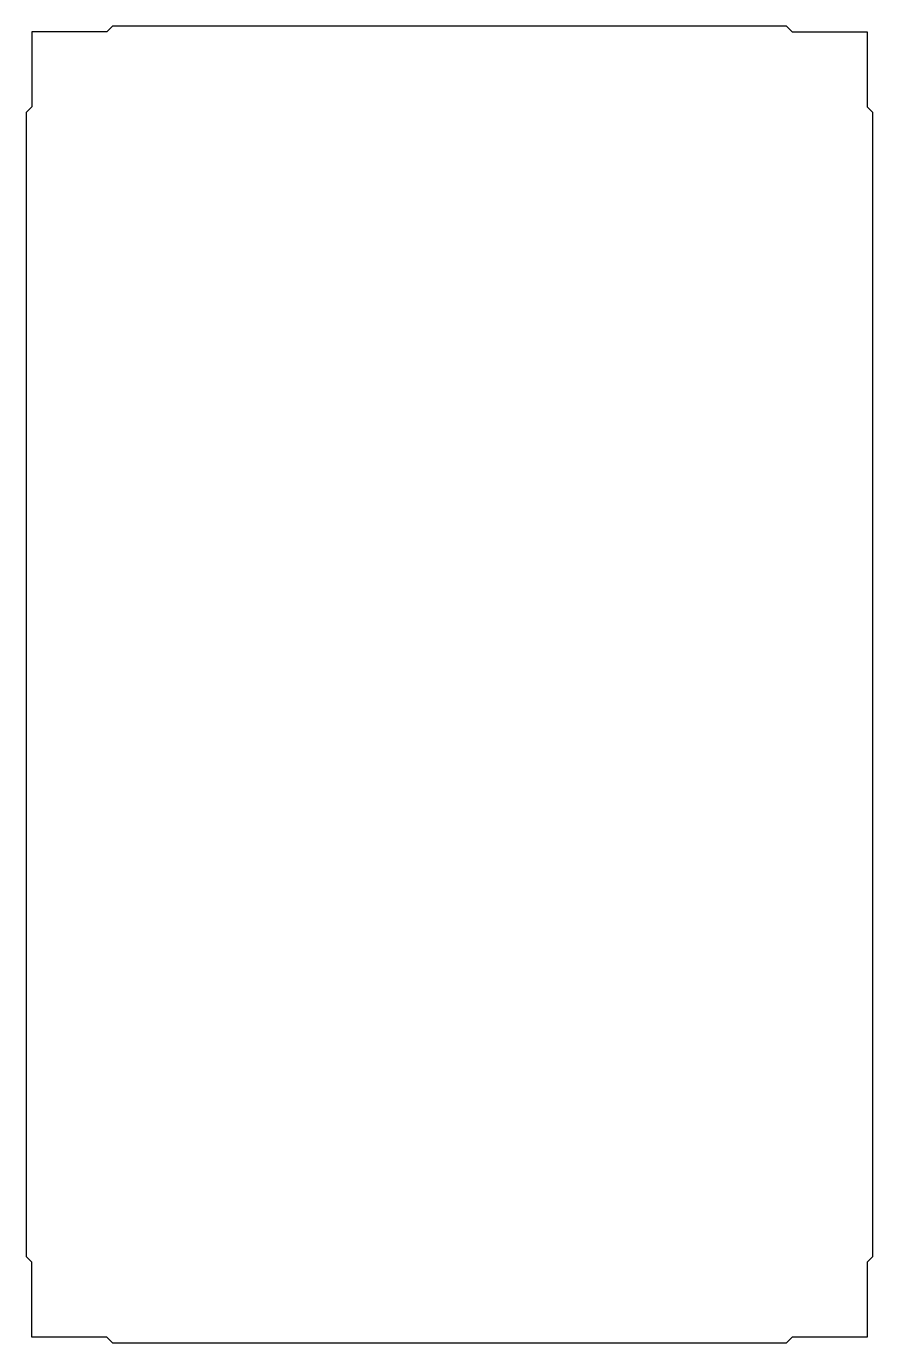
# Model space of a CAD drawing. Header units: millimetres. Extents: x 50 to 500, y -1150 to -450.
import ezdxf

# ---------------------------------------------------------------- set-up
doc = ezdxf.new("R2010")
doc.units = ezdxf.units.MM
doc.layers.add('Shape2DView001', color=7, linetype='CONTINUOUS')

msp = doc.modelspace()

# ---------------------------------------------------------------- linework, layer by layer
at = {"layer": 'Shape2DView001'}
for p, q in [((92.7574, -453), (53, -453)), ((53, -453), (53, -492.757)), ((95.7574, -450), (92.7574, -453)), ((454.243, -450), (95.7574, -450)), ((454.243, -450), (457.243, -453)), ((457.243, -453), (497, -453)), ((497, -453), (497, -492.757)), ((53, -492.757), (50, -495.757)), ((50, -495.757), (50, -1104.24)), ((497, -492.757), (500, -495.757)), ((500, -1104.24), (500, -495.757)), ((53, -1107.24), (50, -1104.24)), ((500, -1104.24), (497, -1107.24)), ((53, -1147), (53, -1107.24)), ((497, -1107.24), (497, -1147)), ((92.7574, -1147), (53, -1147)), ((95.7574, -1150), (92.7574, -1147)), ((457.243, -1147), (454.243, -1150)), ((497, -1147), (457.243, -1147)), ((95.7574, -1150), (454.243, -1150))]:
    msp.add_line(p, q, dxfattribs=at)

doc.saveas('drawing.dxf')
